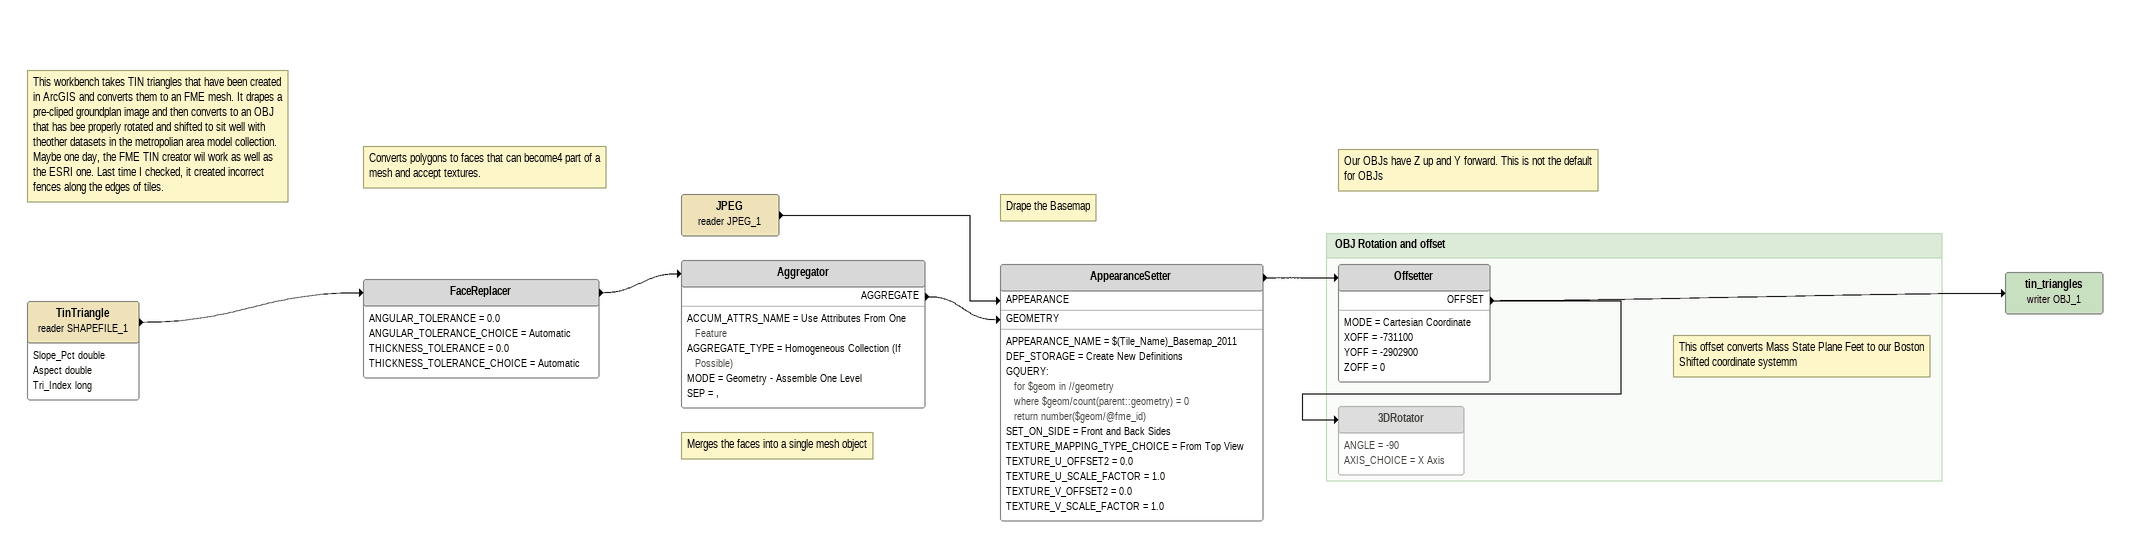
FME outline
Note: This workbench takes TIN triangles that have been created in ArcGIS and converts them to an FME mesh. It drapes a pre-cliped groundplan image and then converts to an OBJ that has bee properly rotated and shifted to sit well with theother datasets in the metropolian area model collection. Maybe one day, the FME TIN creator wil work as well as the ESRI one. Last time I checked, it created incorrect fences along the edges of tiles.
TinTriangle (reader SHAPEFILE_1)
    attributes: Slope_Pct double, Aspect double, Tri_Index long
    -> FaceReplacer
Note: Converts polygons to faces that can become4 part of a mesh and accept textures.
FaceReplacer
    ANGULAR_TOLERANCE = 0.0
    ANGULAR_TOLERANCE_CHOICE = Automatic
    THICKNESS_TOLERANCE = 0.0
    THICKNESS_TOLERANCE_CHOICE = Automatic
    -> Aggregator
Note: Merges the faces into a single mesh object
Aggregator
    ACCUM_ATTRS_NAME = Use Attributes From One Feature
    AGGREGATE_TYPE = Homogeneous Collection (If Possible)
    MODE = Geometry - Assemble One Level
    SEP = ,
    AGGREGATE -> AppearanceSetter [GEOMETRY]
JPEG (reader JPEG_1)
    -> AppearanceSetter [APPEARANCE]
Note: Drape the Basemap
AppearanceSetter
    APPEARANCE_NAME = $(Tile_Name)_Basemap_2011
    DEF_STORAGE = Create New Definitions
    GQUERY:
      for $geom in //geometry
      where $geom/count(parent::geometry) = 0
      return number($geom/@fme_id)
    SET_ON_SIDE = Front and Back Sides
    TEXTURE_MAPPING_TYPE_CHOICE = From Top View
    TEXTURE_U_OFFSET2 = 0.0
    TEXTURE_U_SCALE_FACTOR = 1.0
    TEXTURE_V_OFFSET2 = 0.0
    TEXTURE_V_SCALE_FACTOR = 1.0
    -> Offsetter
Note: Our OBJs have Z up and Y forward. This is not the default for OBJs
tin_triangles (writer OBJ_1)

Bookmark: OBJ Rotation and offset
Offsetter
    MODE = Cartesian Coordinate
    XOFF = -731100
    YOFF = -2902900
    ZOFF = 0
    OFFSET -> 3DRotator
    OFFSET -> tin_triangles (writer OBJ_1)
Note: This offset converts Mass State Plane Feet to our Boston Shifted coordinate systemm
3DRotator [off]
    ANGLE = -90
    AXIS_CHOICE = X Axis
